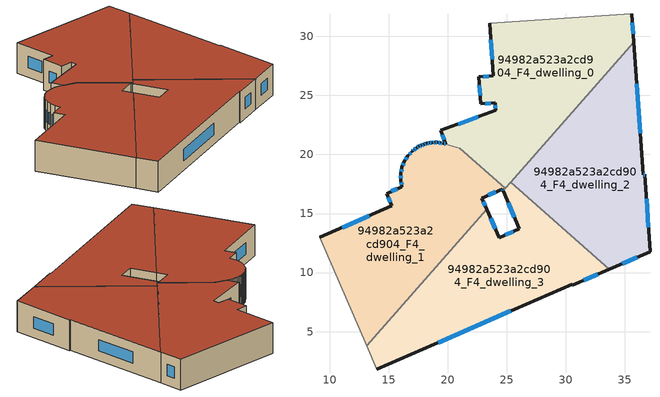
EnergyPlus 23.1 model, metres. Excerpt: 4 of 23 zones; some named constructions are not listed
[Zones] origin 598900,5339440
94982a523a2cd904_F4_dwelling_0
 floor to 94982a523a2cd904_F3_dwelling_0 (EU_floor_Construction): 35.56,31.91 35.74,29.49 24.87,17.13 21,20.53 19.84,20.88 19.41,22.04 24.05,23.74 24.01,24.37 22.79,24.29 22.64,26.58 23.84,26.66 23.55,31.1 z12
 wall outside (EU_wall_Construction): 23.55,31.1 23.84,26.66 22.64,26.58 22.79,24.29 24.01,24.37 24.05,23.74 19.41,22.04 19.84,20.88 / 35.74,29.49 35.56,31.91 z12:15
 wall adiabatic (EU_wall_Construction): 35.56,31.91 23.55,31.1 z12:15
 wall to 94982a523a2cd904_F4_dwelling_2 (EU_wall_Construction): 25.32,17.64 35.74,29.49 z12:15
 wall to 94982a523a2cd904_F4_dwelling_1 (EU_wall_Construction): 19.84,20.88 21,20.53 24.87,17.13 z12:15
 wall to 94982a523a2cd904_F4_dwelling_3 (EU_wall_Construction): 24.87,17.13 25.32,17.64 z12:15
 window (EU_Window_Construction): 22.59,23.21 20.86,22.57 / 24.02,24.17 24.03,23.94 / 23.17,24.32 23.62,24.35 / 22.68,25.86 22.74,25.01 / 23.47,26.63 23.01,26.6 / 23.64,29.71 23.75,28.05 / 35.68,30.25 35.62,31.15 / 19.54,21.68 19.7,21.24 z12.94:14.06
 roof outside (EU_roof_Construction): 24.87,17.13 35.74,29.49 35.56,31.91 23.55,31.1 23.84,26.66 22.64,26.58 22.79,24.29 24.01,24.37 24.05,23.74 19.41,22.04 19.84,20.88 21,20.53 z15
94982a523a2cd904_F4_dwelling_1
 floor to 94982a523a2cd904_F3_dwelling_1 (EU_floor_Construction): 24.87,17.13 24.68,16.91 24.61,17.06 22.89,16.31 23.3,15.35 13.13,3.79 9.14,12.97 15.27,15.64 14.81,16.69 16.12,17.27 16.01,17.81 16.01,18.37 16.12,18.92 16.33,19.43 16.62,19.89 17.01,20.29 17.15,20.42 17.35,20.56 17.56,20.68 17.77,20.77 17.99,20.87 18.21,20.93 18.44,20.97 18.67,21.01 18.91,21.02 19.14,21.02 19.38,20.99 19.61,20.95 19.83,20.88 21,20.53 z12
 wall outside (EU_wall_Construction): 19.83,20.88 19.61,20.95 19.38,20.99 19.14,21.02 18.91,21.02 18.67,21.01 18.44,20.97 18.21,20.93 17.99,20.87 17.77,20.77 17.56,20.68 17.35,20.56 17.15,20.42 17.01,20.29 16.62,19.89 16.33,19.43 16.12,18.92 16.01,18.37 16.01,17.81 16.12,17.27 14.81,16.69 15.27,15.64 9.14,12.97 / 23.3,15.35 22.89,16.31 24.61,17.06 24.68,16.91 z12:15
 wall to 94982a523a2cd904_F4_dwelling_3 (EU_wall_Construction): 13.13,3.79 23.3,15.35 / 24.68,16.91 24.87,17.13 z12:15
 wall adiabatic (EU_wall_Construction): 9.14,12.97 13.13,3.79 z12:15
 window (EU_Window_Construction): 16.27,19.27 16.19,19.08 / 16.53,19.75 16.42,19.57 / 16.89,20.17 16.74,20.02 / 17.11,20.38 17.05,20.33 / 17.29,20.51 17.22,20.47 / 17.49,20.64 17.42,20.6 / 17.7,20.74 17.63,20.71 / 17.92,20.84 17.84,20.8 / 18.14,20.91 18.06,20.89 / 18.37,20.96 18.29,20.95 / 18.6,21 18.52,20.99 / 18.84,21.02 18.75,21.01 / 19.07,21.02 18.99,21.02 / 19.31,21 19.22,21.01 / 19.54,20.96 19.46,20.98 / 19.76,20.9 19.68,20.93 / 24.63,17.02 24.66,16.96 / 23.43,16.55 24.07,16.83 / 23.17,15.65 23.02,16.01 / 13.35,14.81 11.06,13.81 / 14.95,16.36 15.12,15.97 / 15.71,17.09 15.22,16.87 / 16.04,17.64 16.08,17.44 / 16.01,18.2 16.01,17.99 / 16.09,18.75 16.04,18.54 z12.94:14.06
 roof outside (EU_roof_Construction): 23.3,15.35 22.89,16.31 24.61,17.06 24.68,16.91 24.87,17.13 21,20.53 19.61,20.95 19.38,20.99 19.14,21.02 18.91,21.02 18.67,21.01 18.44,20.97 18.21,20.93 17.99,20.87 17.77,20.77 17.56,20.68 17.35,20.56 17.15,20.42 17.01,20.29 16.62,19.89 16.33,19.43 16.12,18.92 16.01,18.37 16.01,17.81 16.12,17.27 14.81,16.69 15.27,15.64 9.14,12.97 13.13,3.79 z15
94982a523a2cd904_F4_dwelling_2
 floor to 94982a523a2cd904_F3_dwelling_2 (EU_floor_Construction): 35.74,29.49 36.57,18.28 36.7,18.31 37.12,11.78 33.68,10.29 25.32,17.64 z12
 wall outside (EU_wall_Construction): 33.68,10.29 37.12,11.78 36.7,18.31 36.57,18.28 35.74,29.49 z12:15
 wall to 94982a523a2cd904_F4_dwelling_3 (EU_wall_Construction): 25.32,17.64 33.68,10.29 z12:15
 window (EU_Window_Construction): 36.31,21.79 36,25.97 / 36.66,18.3 36.61,18.29 / 36.99,13.83 36.83,16.27 / 34.76,10.76 36.04,11.31 z12.94:14.06
 roof outside (EU_roof_Construction): 37.12,11.78 36.7,18.31 36.57,18.28 35.74,29.49 25.32,17.64 33.68,10.29 z15
94982a523a2cd904_F4_dwelling_3
 floor to 94982a523a2cd904_F3_dwelling_3 (EU_floor_Construction): 33.68,10.29 30.54,8.94 30.52,9.01 13.99,1.82 13.13,3.79 23.3,15.35 24.34,12.95 26.07,13.7 24.68,16.91 25.32,17.64 z12
 wall outside (EU_wall_Construction): 24.68,16.91 26.07,13.7 24.34,12.95 23.3,15.35 / 13.99,1.82 30.52,9.01 30.54,8.94 33.68,10.29 z12:15
 wall adiabatic (EU_wall_Construction): 13.13,3.79 13.99,1.82 z12:15
 window (EU_Window_Construction): 24.02,13.7 23.63,14.6 / 25.53,13.46 24.88,13.18 / 25.11,15.9 25.63,14.71 / 31.53,9.36 32.69,9.87 / 19.17,4.07 25.34,6.75 z12.94:14.06
 roof outside (EU_roof_Construction): 30.54,8.94 33.68,10.29 25.32,17.64 24.68,16.91 26.07,13.7 24.34,12.95 23.3,15.35 13.13,3.79 13.99,1.82 30.52,9.01 z15
[HVACTEMPLATE:THERMOSTAT] Constant Heating Setpoint=20; Constant Cooling Setpoint=50
EU_HeatOnly_94982a523a2cd904_F0_dwelling_0; EU_HeatOnly_94982a523a2cd904_F0_dwelling_1; EU_HeatOnly_94982a523a2cd904_F0_dwelling_2; EU_HeatOnly_94982a523a2cd904_F0_dwelling_3; EU_HeatOnly_94982a523a2cd904_F0_dwelling_4; EU_HeatOnly_94982a523a2cd904_F1_dwelling_0; EU_HeatOnly_94982a523a2cd904_F1_dwelling_1; EU_HeatOnly_94982a523a2cd904_F1_dwelling_2; EU_HeatOnly_94982a523a2cd904_F1_dwelling_3; EU_HeatOnly_94982a523a2cd904_F1_dwelling_4; EU_HeatOnly_94982a523a2cd904_F2_dwelling_0; EU_HeatOnly_94982a523a2cd904_F2_dwelling_1; EU_HeatOnly_94982a523a2cd904_F2_dwelling_2; EU_HeatOnly_94982a523a2cd904_F2_dwelling_3; EU_HeatOnly_94982a523a2cd904_F2_dwelling_4; EU_HeatOnly_94982a523a2cd904_F3_dwelling_0; EU_HeatOnly_94982a523a2cd904_F3_dwelling_1; EU_HeatOnly_94982a523a2cd904_F3_dwelling_2; EU_HeatOnly_94982a523a2cd904_F3_dwelling_3; EU_HeatOnly_94982a523a2cd904_F4_dwelling_0; EU_HeatOnly_94982a523a2cd904_F4_dwelling_1; EU_HeatOnly_94982a523a2cd904_F4_dwelling_2; EU_HeatOnly_94982a523a2cd904_F4_dwelling_3
[SCHEDULE:CONSTANT]
Name | Hourly Value
EU_AlwaysOn | 1
EU_CoolingOff | 0
[SCHEDULE:FILE] Column Number=1; Rows to Skip at Top=0; Number of Hours of Data=8760; Column Separator=Comma; Interpolate to Timestep=No; Minutes per Item=60; Adjust Schedule for Daylight Savings=Yes
Name | File
EU_Step8_GainSchedule_94982a523a2cd904_F4_dwelling_1_f000 | ../../schedules/94982a523a2cd904/94982a523a2cd904_F4_dwelling_1_f000_gain.csv
EU_Step8_GainSchedule_94982a523a2cd904_F4_dwelling_2_f000 | ../../schedules/94982a523a2cd904/94982a523a2cd904_F4_dwelling_2_f000_gain.csv
EU_Step8_GainSchedule_94982a523a2cd904_F4_dwelling_3_f000 | ../../schedules/94982a523a2cd904/94982a523a2cd904_F4_dwelling_3_f000_gain.csv
